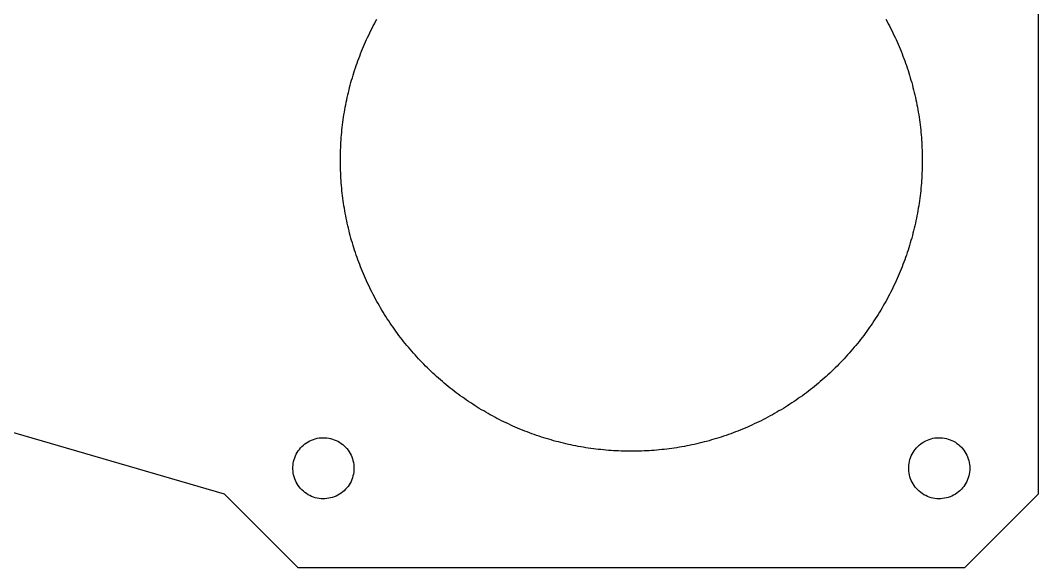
# Model space of a CAD drawing. Header units: metres. Extents: x -189 to 21, y -63 to 50.
# Drawn here: x -31.5 to 21, y -63 to -34.8 of the extents above; entities that cross this region are included whole.
import ezdxf

# ---------------------------------------------------------------- set-up
doc = ezdxf.new("R2010")
doc.units = ezdxf.units.M

msp = doc.modelspace()

# ---------------------------------------------------------------- linework, layer by layer
for p, q in [((-189, -10.2911), (-21, -59.2)), ((21, -59.2), (21, -24.8)), ((-13.3651, -35.1901), (-13.3052, -35.0738)), ((-13.3052, -35.0738), (-13.2442, -34.9579)), ((-13.2442, -34.9579), (-13.1823, -34.8426)), ((-13.1823, -34.8426), (-13.1193, -34.7278)), ((13.1193, -34.7278), (13.1823, -34.8426)), ((13.1823, -34.8426), (13.2442, -34.9579)), ((13.2442, -34.9579), (13.3052, -35.0738)), ((13.3052, -35.0738), (13.3651, -35.1901)), ((-13.6494, -35.7796), (-13.5946, -35.6607)), ((-13.5946, -35.6607), (-13.5388, -35.5423)), ((-13.5388, -35.5423), (-13.4819, -35.4244)), ((-13.4819, -35.4244), (-13.424, -35.307)), ((-13.424, -35.307), (-13.3651, -35.1901)), ((13.3651, -35.1901), (13.424, -35.307)), ((13.424, -35.307), (13.4819, -35.4244)), ((13.4819, -35.4244), (13.5388, -35.5423)), ((13.5388, -35.5423), (13.5946, -35.6607)), ((13.5946, -35.6607), (13.6494, -35.7796)), ((-13.8582, -36.2597), (-13.8076, -36.139)), ((-13.8076, -36.139), (-13.7559, -36.0188)), ((-13.7559, -36.0188), (-13.7032, -35.8989)), ((-13.7032, -35.8989), (-13.6494, -35.7796)), ((13.6494, -35.7796), (13.7032, -35.8989)), ((13.7032, -35.8989), (13.7559, -36.0188)), ((13.7559, -36.0188), (13.8076, -36.139)), ((13.8076, -36.139), (13.8582, -36.2597)), ((-14.0954, -36.8697), (-14.0501, -36.7469)), ((-14.0501, -36.7469), (-14.0037, -36.6245)), ((-14.0037, -36.6245), (-13.9563, -36.5025)), ((-13.9563, -36.5025), (-13.9077, -36.3809)), ((-13.9077, -36.3809), (-13.8582, -36.2597)), ((13.8582, -36.2597), (13.9077, -36.3809)), ((13.9077, -36.3809), (13.9563, -36.5025)), ((13.9563, -36.5025), (14.0037, -36.6245)), ((14.0037, -36.6245), (14.0501, -36.7469)), ((14.0501, -36.7469), (14.0954, -36.8697)), ((-14.2658, -37.3647), (-14.2249, -37.2404)), ((-14.2249, -37.2404), (-14.1828, -37.1165)), ((-14.1828, -37.1165), (-14.1396, -36.9929)), ((-14.1396, -36.9929), (-14.0954, -36.8697)), ((14.0954, -36.8697), (14.1396, -36.9929)), ((14.1396, -36.9929), (14.1828, -37.1165)), ((14.1828, -37.1165), (14.2249, -37.2404)), ((14.2249, -37.2404), (14.2658, -37.3647)), ((-14.4189, -37.8654), (-14.3823, -37.7398)), ((-14.3823, -37.7398), (-14.3446, -37.6144)), ((-14.3446, -37.6144), (-14.3057, -37.4894)), ((-14.3057, -37.4894), (-14.2658, -37.3647)), ((14.2658, -37.3647), (14.3057, -37.4894)), ((14.3057, -37.4894), (14.3446, -37.6144)), ((14.3446, -37.6144), (14.3823, -37.7398)), ((14.3823, -37.7398), (14.4189, -37.8654)), ((-14.5544, -38.3712), (-14.5222, -38.2443)), ((-14.5222, -38.2443), (-14.4889, -38.1177)), ((-14.4889, -38.1177), (-14.4545, -37.9914)), ((-14.4545, -37.9914), (-14.4189, -37.8654)), ((14.4189, -37.8654), (14.4545, -37.9914)), ((14.4545, -37.9914), (14.4889, -38.1177)), ((14.4889, -38.1177), (14.5222, -38.2443)), ((14.5222, -38.2443), (14.5544, -38.3712)), ((-14.6722, -38.8813), (-14.6444, -38.7534)), ((-14.6444, -38.7534), (-14.6155, -38.6257)), ((-14.6155, -38.6257), (-14.5855, -38.4983)), ((-14.5855, -38.4983), (-14.5544, -38.3712)), ((14.5544, -38.3712), (14.5855, -38.4983)), ((14.5855, -38.4983), (14.6155, -38.6257)), ((14.6155, -38.6257), (14.6444, -38.7534)), ((14.6444, -38.7534), (14.6722, -38.8813)), ((-14.7721, -39.3953), (-14.7488, -39.2665)), ((-14.7488, -39.2665), (-14.7244, -39.1379)), ((-14.7244, -39.1379), (-14.6989, -39.0095)), ((-14.6989, -39.0095), (-14.6722, -38.8813)), ((14.6722, -38.8813), (14.6989, -39.0095)), ((14.6989, -39.0095), (14.7244, -39.1379)), ((14.7244, -39.1379), (14.7488, -39.2665)), ((14.7488, -39.2665), (14.7721, -39.3953)), ((-14.854, -39.9124), (-14.8352, -39.7829)), ((-14.8352, -39.7829), (-14.8153, -39.6535)), ((-14.8153, -39.6535), (-14.7943, -39.5243)), ((-14.7943, -39.5243), (-14.7721, -39.3953)), ((14.7721, -39.3953), (14.7943, -39.5243)), ((14.7943, -39.5243), (14.8153, -39.6535)), ((14.8153, -39.6535), (14.8352, -39.7829)), ((14.8352, -39.7829), (14.854, -39.9124)), ((-14.9178, -40.4321), (-14.9036, -40.3019)), ((-14.9036, -40.3019), (-14.8882, -40.172)), ((-14.8882, -40.172), (-14.8717, -40.0421)), ((-14.8717, -40.0421), (-14.854, -39.9124)), ((14.854, -39.9124), (14.8717, -40.0421)), ((14.8717, -40.0421), (14.8882, -40.172)), ((14.8882, -40.172), (14.9036, -40.3019)), ((14.9036, -40.3019), (14.9178, -40.4321)), ((-14.9635, -40.9536), (-14.9538, -40.8231)), ((-14.9538, -40.8231), (-14.9429, -40.6927)), ((-14.9429, -40.6927), (-14.9309, -40.5623)), ((-14.9309, -40.5623), (-14.9178, -40.4321)), ((14.9178, -40.4321), (14.9309, -40.5623)), ((14.9309, -40.5623), (14.9429, -40.6927)), ((14.9429, -40.6927), (14.9538, -40.8231)), ((14.9538, -40.8231), (14.9635, -40.9536)), ((-14.9909, -41.4765), (-14.9857, -41.3457)), ((-14.9857, -41.3457), (-14.9794, -41.215)), ((-14.9794, -41.215), (-14.972, -41.0843)), ((-14.972, -41.0843), (-14.9635, -40.9536)), ((14.9635, -40.9536), (14.972, -41.0843)), ((14.972, -41.0843), (14.9794, -41.215)), ((14.9794, -41.215), (14.9857, -41.3457)), ((14.9857, -41.3457), (14.9909, -41.4765)), ((-15, -42), (-14.9994, -41.8691)), ((-14.9994, -42.1309), (-15, -42)), ((-14.9994, -41.8691), (-14.9977, -41.7382)), ((-14.9977, -41.7382), (-14.9949, -41.6073)), ((-14.9949, -41.6073), (-14.9909, -41.4765)), ((14.9909, -41.4765), (14.9949, -41.6073)), ((14.9949, -41.6073), (14.9977, -41.7382)), ((14.9977, -41.7382), (14.9994, -41.8691)), ((14.9994, -41.8691), (15, -42)), ((15, -42), (14.9994, -42.1309)), ((-14.9977, -42.2618), (-14.9994, -42.1309)), ((-14.9949, -42.3926), (-14.9977, -42.2618)), ((-14.9909, -42.5235), (-14.9949, -42.3926)), ((-14.9857, -42.6543), (-14.9909, -42.5235)), ((14.9909, -42.5235), (14.9857, -42.6543)), ((14.9949, -42.3926), (14.9909, -42.5235)), ((14.9977, -42.2618), (14.9949, -42.3926)), ((14.9994, -42.1309), (14.9977, -42.2618)), ((-14.9794, -42.785), (-14.9857, -42.6543)), ((-14.972, -42.9157), (-14.9794, -42.785)), ((-14.9635, -43.0463), (-14.972, -42.9157)), ((-14.9538, -43.1769), (-14.9635, -43.0463)), ((14.9635, -43.0463), (14.9538, -43.1769)), ((14.972, -42.9157), (14.9635, -43.0463)), ((14.9794, -42.785), (14.972, -42.9157)), ((14.9857, -42.6543), (14.9794, -42.785)), ((-14.9429, -43.3073), (-14.9538, -43.1769)), ((-14.9309, -43.4377), (-14.9429, -43.3073)), ((-14.9178, -43.5679), (-14.9309, -43.4377)), ((-14.9036, -43.698), (-14.9178, -43.5679)), ((14.9178, -43.5679), (14.9036, -43.698)), ((14.9309, -43.4377), (14.9178, -43.5679)), ((14.9429, -43.3073), (14.9309, -43.4377)), ((14.9538, -43.1769), (14.9429, -43.3073)), ((-14.8882, -43.828), (-14.9036, -43.698)), ((-14.8717, -43.9579), (-14.8882, -43.828)), ((-14.854, -44.0876), (-14.8717, -43.9579)), ((-14.8352, -44.2171), (-14.854, -44.0876)), ((14.854, -44.0876), (14.8352, -44.2171)), ((14.8717, -43.9579), (14.854, -44.0876)), ((14.8882, -43.828), (14.8717, -43.9579)), ((14.9036, -43.698), (14.8882, -43.828)), ((-14.8153, -44.3465), (-14.8352, -44.2171)), ((-14.7943, -44.4757), (-14.8153, -44.3465)), ((-14.7721, -44.6047), (-14.7943, -44.4757)), ((-14.7488, -44.7335), (-14.7721, -44.6047)), ((14.7721, -44.6047), (14.7488, -44.7335)), ((14.7943, -44.4757), (14.7721, -44.6047)), ((14.8153, -44.3465), (14.7943, -44.4757)), ((14.8352, -44.2171), (14.8153, -44.3465)), ((-14.7244, -44.8621), (-14.7488, -44.7335)), ((-14.6989, -44.9905), (-14.7244, -44.8621)), ((-14.6722, -45.1187), (-14.6989, -44.9905)), ((-14.6444, -45.2466), (-14.6722, -45.1187)), ((14.6722, -45.1187), (14.6444, -45.2466)), ((14.6989, -44.9905), (14.6722, -45.1187)), ((14.7244, -44.8621), (14.6989, -44.9905)), ((14.7488, -44.7335), (14.7244, -44.8621)), ((-14.6155, -45.3743), (-14.6444, -45.2466)), ((-14.5855, -45.5017), (-14.6155, -45.3743)), ((-14.5544, -45.6288), (-14.5855, -45.5017)), ((-14.5222, -45.7557), (-14.5544, -45.6288)), ((14.5544, -45.6288), (14.5222, -45.7557)), ((14.5855, -45.5017), (14.5544, -45.6288)), ((14.6155, -45.3743), (14.5855, -45.5017)), ((14.6444, -45.2466), (14.6155, -45.3743)), ((-14.4889, -45.8823), (-14.5222, -45.7557)), ((-14.4545, -46.0086), (-14.4889, -45.8823)), ((-14.4189, -46.1346), (-14.4545, -46.0086)), ((-14.3823, -46.2602), (-14.4189, -46.1346)), ((14.4189, -46.1346), (14.3823, -46.2602)), ((14.4545, -46.0086), (14.4189, -46.1346)), ((14.4889, -45.8823), (14.4545, -46.0086)), ((14.5222, -45.7557), (14.4889, -45.8823)), ((-14.3446, -46.3856), (-14.3823, -46.2602)), ((-14.3057, -46.5106), (-14.3446, -46.3856)), ((-14.2658, -46.6353), (-14.3057, -46.5106)), ((-14.2249, -46.7596), (-14.2658, -46.6353)), ((14.2658, -46.6353), (14.2249, -46.7596)), ((14.3057, -46.5106), (14.2658, -46.6353)), ((14.3446, -46.3856), (14.3057, -46.5106)), ((14.3823, -46.2602), (14.3446, -46.3856)), ((-14.1828, -46.8835), (-14.2249, -46.7596)), ((-14.1396, -47.0071), (-14.1828, -46.8835)), ((-14.0954, -47.1303), (-14.1396, -47.0071)), ((-14.0501, -47.2531), (-14.0954, -47.1303)), ((14.0954, -47.1303), (14.0501, -47.2531)), ((14.1396, -47.0071), (14.0954, -47.1303)), ((14.1828, -46.8835), (14.1396, -47.0071)), ((14.2249, -46.7596), (14.1828, -46.8835)), ((-14.0037, -47.3755), (-14.0501, -47.2531)), ((-13.9563, -47.4975), (-14.0037, -47.3755)), ((-13.9077, -47.6191), (-13.9563, -47.4975)), ((-13.8582, -47.7402), (-13.9077, -47.6191)), ((-13.8076, -47.861), (-13.8582, -47.7402)), ((13.8582, -47.7402), (13.8076, -47.861)), ((13.9077, -47.6191), (13.8582, -47.7402)), ((13.9563, -47.4975), (13.9077, -47.6191)), ((14.0037, -47.3755), (13.9563, -47.4975)), ((14.0501, -47.2531), (14.0037, -47.3755)), ((-13.7559, -47.9812), (-13.8076, -47.861)), ((-13.7032, -48.101), (-13.7559, -47.9812)), ((-13.6494, -48.2204), (-13.7032, -48.101)), ((-13.5946, -48.3393), (-13.6494, -48.2204)), ((13.6494, -48.2204), (13.5946, -48.3393)), ((13.7032, -48.101), (13.6494, -48.2204)), ((13.7559, -47.9812), (13.7032, -48.101)), ((13.8076, -47.861), (13.7559, -47.9812)), ((-13.5388, -48.4577), (-13.5946, -48.3393)), ((-13.4819, -48.5756), (-13.5388, -48.4577)), ((-13.424, -48.693), (-13.4819, -48.5756)), ((-13.3651, -48.8098), (-13.424, -48.693)), ((-13.3052, -48.9262), (-13.3651, -48.8098)), ((13.3651, -48.8098), (13.3052, -48.9262)), ((13.424, -48.693), (13.3651, -48.8098)), ((13.4819, -48.5756), (13.424, -48.693)), ((13.5388, -48.4577), (13.4819, -48.5756)), ((13.5946, -48.3393), (13.5388, -48.4577)), ((-13.2442, -49.0421), (-13.3052, -48.9262)), ((-13.1823, -49.1574), (-13.2442, -49.0421)), ((-13.1193, -49.2721), (-13.1823, -49.1574)), ((-13.0553, -49.3864), (-13.1193, -49.2721)), ((13.1193, -49.2721), (13.0553, -49.3864)), ((13.1823, -49.1574), (13.1193, -49.2721)), ((13.2442, -49.0421), (13.1823, -49.1574)), ((13.3052, -48.9262), (13.2442, -49.0421)), ((-12.9904, -49.5), (-13.0553, -49.3864)), ((-12.9244, -49.6131), (-12.9904, -49.5)), ((-12.8575, -49.7256), (-12.9244, -49.6131)), ((-12.7896, -49.8375), (-12.8575, -49.7256)), ((-12.7207, -49.9488), (-12.7896, -49.8375)), ((12.7896, -49.8375), (12.7207, -49.9488)), ((12.8575, -49.7256), (12.7896, -49.8375)), ((12.9244, -49.6131), (12.8575, -49.7256)), ((12.9904, -49.5), (12.9244, -49.6131)), ((13.0553, -49.3864), (12.9904, -49.5)), ((-12.6509, -50.0595), (-12.7207, -49.9488)), ((-12.58, -50.1696), (-12.6509, -50.0595)), ((-12.5083, -50.2791), (-12.58, -50.1696)), ((-12.4356, -50.3879), (-12.5083, -50.2791)), ((-12.3619, -50.4961), (-12.4356, -50.3879)), ((12.4356, -50.3879), (12.3619, -50.4961)), ((12.5083, -50.2791), (12.4356, -50.3879)), ((12.58, -50.1696), (12.5083, -50.2791)), ((12.6509, -50.0595), (12.58, -50.1696)), ((12.7207, -49.9488), (12.6509, -50.0595)), ((-12.2873, -50.6036), (-12.3619, -50.4961)), ((-12.2117, -50.7105), (-12.2873, -50.6036)), ((-12.1353, -50.8168), (-12.2117, -50.7105)), ((-12.0578, -50.9223), (-12.1353, -50.8168)), ((-11.9795, -51.0272), (-12.0578, -50.9223)), ((12.0578, -50.9223), (11.9795, -51.0272)), ((12.1353, -50.8168), (12.0578, -50.9223)), ((12.2117, -50.7105), (12.1353, -50.8168)), ((12.2873, -50.6036), (12.2117, -50.7105)), ((12.3619, -50.4961), (12.2873, -50.6036)), ((-11.9003, -51.1314), (-11.9795, -51.0272)), ((-11.8202, -51.2349), (-11.9003, -51.1314)), ((-11.7391, -51.3377), (-11.8202, -51.2349)), ((-11.6572, -51.4398), (-11.7391, -51.3377)), ((-11.5744, -51.5412), (-11.6572, -51.4398)), ((11.6572, -51.4398), (11.5744, -51.5412)), ((11.7391, -51.3377), (11.6572, -51.4398)), ((11.8202, -51.2349), (11.7391, -51.3377)), ((11.9003, -51.1314), (11.8202, -51.2349)), ((11.9795, -51.0272), (11.9003, -51.1314)), ((-11.4907, -51.6418), (-11.5744, -51.5412)), ((-11.4061, -51.7417), (-11.4907, -51.6418)), ((-11.3206, -51.8409), (-11.4061, -51.7417)), ((-11.2343, -51.9393), (-11.3206, -51.8409)), ((-11.1472, -52.037), (-11.2343, -51.9393)), ((11.2343, -51.9393), (11.1472, -52.037)), ((11.3206, -51.8409), (11.2343, -51.9393)), ((11.4061, -51.7417), (11.3206, -51.8409)), ((11.4907, -51.6418), (11.4061, -51.7417)), ((11.5744, -51.5412), (11.4907, -51.6418)), ((-11.0592, -52.1339), (-11.1472, -52.037)), ((-10.9703, -52.23), (-11.0592, -52.1339)), ((-10.8806, -52.3253), (-10.9703, -52.23)), ((-10.7901, -52.4199), (-10.8806, -52.3253)), ((-10.6987, -52.5136), (-10.7901, -52.4199)), ((10.7901, -52.4199), (10.6987, -52.5136)), ((10.8806, -52.3253), (10.7901, -52.4199)), ((10.9703, -52.23), (10.8806, -52.3253)), ((11.0592, -52.1339), (10.9703, -52.23)), ((11.1472, -52.037), (11.0592, -52.1339)), ((-10.6066, -52.6066), (-10.6987, -52.5136)), ((-10.5136, -52.6987), (-10.6066, -52.6066)), ((-10.4199, -52.7901), (-10.5136, -52.6987)), ((-10.3253, -52.8806), (-10.4199, -52.7901)), ((-10.23, -52.9703), (-10.3253, -52.8806)), ((-10.1339, -53.0592), (-10.23, -52.9703)), ((10.23, -52.9703), (10.1339, -53.0592)), ((10.3253, -52.8806), (10.23, -52.9703)), ((10.4199, -52.7901), (10.3253, -52.8806)), ((10.5136, -52.6987), (10.4199, -52.7901)), ((10.6066, -52.6066), (10.5136, -52.6987)), ((10.6987, -52.5136), (10.6066, -52.6066)), ((-10.037, -53.1472), (-10.1339, -53.0592)), ((-9.9393, -53.2343), (-10.037, -53.1472)), ((-9.84088, -53.3206), (-9.9393, -53.2343)), ((-9.74171, -53.4061), (-9.84088, -53.3206)), ((-9.6418, -53.4907), (-9.74171, -53.4061)), ((-9.54117, -53.5744), (-9.6418, -53.4907)), ((9.6418, -53.4907), (9.54117, -53.5744)), ((9.74171, -53.4061), (9.6418, -53.4907)), ((9.84088, -53.3206), (9.74171, -53.4061)), ((9.9393, -53.2343), (9.84088, -53.3206)), ((10.037, -53.1472), (9.9393, -53.2343)), ((10.1339, -53.0592), (10.037, -53.1472)), ((-9.4398, -53.6572), (-9.54117, -53.5744)), ((-9.33771, -53.7391), (-9.4398, -53.6572)), ((-9.23491, -53.8202), (-9.33771, -53.7391)), ((-9.13141, -53.9003), (-9.23491, -53.8202)), ((-9.02722, -53.9795), (-9.13141, -53.9003)), ((-8.92233, -54.0578), (-9.02722, -53.9795)), ((-8.81677, -54.1353), (-8.92233, -54.0578)), ((8.92233, -54.0578), (8.81677, -54.1353)), ((9.02722, -53.9795), (8.92233, -54.0578)), ((9.13141, -53.9003), (9.02722, -53.9795)), ((9.23491, -53.8202), (9.13141, -53.9003)), ((9.33771, -53.7391), (9.23491, -53.8202)), ((9.4398, -53.6572), (9.33771, -53.7391)), ((9.54117, -53.5744), (9.4398, -53.6572)), ((-8.71054, -54.2117), (-8.81677, -54.1353)), ((-8.60364, -54.2873), (-8.71054, -54.2117)), ((-8.49608, -54.3619), (-8.60364, -54.2873)), ((-8.38788, -54.4356), (-8.49608, -54.3619)), ((-8.27905, -54.5083), (-8.38788, -54.4356)), ((-8.16957, -54.58), (-8.27905, -54.5083)), ((-8.05949, -54.6509), (-8.16957, -54.58)), ((8.16957, -54.58), (8.05949, -54.6509)), ((8.27905, -54.5083), (8.16957, -54.58)), ((8.38788, -54.4356), (8.27905, -54.5083)), ((8.49608, -54.3619), (8.38788, -54.4356)), ((8.60364, -54.2873), (8.49608, -54.3619)), ((8.71054, -54.2117), (8.60364, -54.2873)), ((8.81677, -54.1353), (8.71054, -54.2117)), ((-7.94878, -54.7207), (-8.05949, -54.6509)), ((-7.83746, -54.7896), (-7.94878, -54.7207)), ((-7.72557, -54.8575), (-7.83746, -54.7896)), ((-7.61307, -54.9244), (-7.72557, -54.8575)), ((-7.5, -54.9904), (-7.61307, -54.9244)), ((-7.38635, -55.0553), (-7.5, -54.9904)), ((-7.27214, -55.1193), (-7.38635, -55.0553)), ((-7.15738, -55.1823), (-7.27214, -55.1193)), ((7.27214, -55.1193), (7.15738, -55.1823)), ((7.38635, -55.0553), (7.27214, -55.1193)), ((7.5, -54.9904), (7.38635, -55.0553)), ((7.61307, -54.9244), (7.5, -54.9904)), ((7.72557, -54.8575), (7.61307, -54.9244)), ((7.83746, -54.7896), (7.72557, -54.8575)), ((7.94878, -54.7207), (7.83746, -54.7896)), ((8.05949, -54.6509), (7.94878, -54.7207)), ((-7.04207, -55.2442), (-7.15738, -55.1823)), ((-6.92622, -55.3052), (-7.04207, -55.2442)), ((-6.80984, -55.3651), (-6.92622, -55.3052)), ((-6.69296, -55.424), (-6.80984, -55.3651)), ((-6.57556, -55.4819), (-6.69296, -55.424)), ((-6.45766, -55.5388), (-6.57556, -55.4819)), ((-6.33926, -55.5946), (-6.45766, -55.5388)), ((-6.2204, -55.6494), (-6.33926, -55.5946)), ((-6.10104, -55.7032), (-6.2204, -55.6494)), ((6.2204, -55.6494), (6.10104, -55.7032)), ((6.33926, -55.5946), (6.2204, -55.6494)), ((6.45766, -55.5388), (6.33926, -55.5946)), ((6.57556, -55.4819), (6.45766, -55.5388)), ((6.69296, -55.424), (6.57556, -55.4819)), ((6.80984, -55.3651), (6.69296, -55.424)), ((6.92622, -55.3052), (6.80984, -55.3651)), ((7.04207, -55.2442), (6.92622, -55.3052)), ((7.15738, -55.1823), (7.04207, -55.2442)), ((-5.98123, -55.7559), (-6.10104, -55.7032)), ((-5.86096, -55.8076), (-5.98123, -55.7559)), ((-5.74025, -55.8582), (-5.86096, -55.8076)), ((-5.61909, -55.9077), (-5.74025, -55.8582)), ((-5.49751, -55.9563), (-5.61909, -55.9077)), ((-5.37552, -56.0037), (-5.49751, -55.9563)), ((-5.2531, -56.0501), (-5.37552, -56.0037)), ((-5.13029, -56.0954), (-5.2531, -56.0501)), ((-5.0071, -56.1396), (-5.13029, -56.0954)), ((-4.88351, -56.1828), (-5.0071, -56.1396)), ((5.0071, -56.1396), (4.88351, -56.1828)), ((5.13029, -56.0954), (5.0071, -56.1396)), ((5.2531, -56.0501), (5.13029, -56.0954)), ((5.37552, -56.0037), (5.2531, -56.0501)), ((5.49751, -55.9563), (5.37552, -56.0037)), ((5.61909, -55.9077), (5.49751, -55.9563)), ((5.74025, -55.8582), (5.61909, -55.9077)), ((5.86096, -55.8076), (5.74025, -55.8582)), ((5.98123, -55.7559), (5.86096, -55.8076)), ((6.10104, -55.7032), (5.98123, -55.7559)), ((-16.9798, -56.7525), (-16.9064, -56.6847)), ((-16.9064, -56.6847), (-16.8288, -56.6217)), ((-16.8288, -56.6217), (-16.7474, -56.5637)), ((-16.7474, -56.5637), (-16.6625, -56.511)), ((-16.6625, -56.511), (-16.5744, -56.4638)), ((-16.5744, -56.4638), (-16.4835, -56.4223)), ((-16.4835, -56.4223), (-16.3901, -56.3866)), ((-16.3901, -56.3866), (-16.2947, -56.3569)), ((-16.2947, -56.3569), (-16.1976, -56.3334)), ((-16.1976, -56.3334), (-16.0991, -56.316)), ((-16.0991, -56.316), (-15.9998, -56.3049)), ((-15.9998, -56.3049), (-15.9, -56.3002)), ((-15.9, -56.3002), (-15.8, -56.3018)), ((-15.8, -56.3018), (-15.7004, -56.3097)), ((-15.7004, -56.3097), (-15.6015, -56.3239)), ((-15.6015, -56.3239), (-15.5037, -56.3444)), ((-15.5037, -56.3444), (-15.4073, -56.371)), ((-15.4073, -56.371), (-15.3129, -56.4037)), ((-15.3129, -56.4037), (-15.2207, -56.4423)), ((-15.2207, -56.4423), (-15.1312, -56.4867)), ((-15.1312, -56.4867), (-15.0446, -56.5367)), ((-15.0446, -56.5367), (-14.9614, -56.592)), ((-14.9614, -56.592), (-14.8819, -56.6526)), ((-14.8819, -56.6526), (-14.8063, -56.718)), ((-4.75957, -56.2249), (-4.88351, -56.1828)), ((-4.63525, -56.2658), (-4.75957, -56.2249)), ((-4.51057, -56.3057), (-4.63525, -56.2658)), ((-4.38557, -56.3446), (-4.51057, -56.3057)), ((-4.26022, -56.3823), (-4.38557, -56.3446)), ((-4.13455, -56.4189), (-4.26022, -56.3823)), ((-4.00858, -56.4545), (-4.13455, -56.4189)), ((-3.88228, -56.4889), (-4.00858, -56.4545)), ((-3.75569, -56.5222), (-3.88228, -56.4889)), ((-3.62881, -56.5544), (-3.75569, -56.5222)), ((-3.50168, -56.5855), (-3.62881, -56.5544)), ((-3.37425, -56.6155), (-3.50168, -56.5855)), ((-3.24658, -56.6444), (-3.37425, -56.6155)), ((-3.11867, -56.6722), (-3.24658, -56.6444)), ((-2.99051, -56.6989), (-3.11867, -56.6722)), ((-2.86212, -56.7244), (-2.99051, -56.6989)), ((2.99051, -56.6989), (2.86212, -56.7244)), ((3.11867, -56.6722), (2.99051, -56.6989)), ((3.24658, -56.6444), (3.11867, -56.6722)), ((3.37425, -56.6155), (3.24658, -56.6444)), ((3.50168, -56.5855), (3.37425, -56.6155)), ((3.62881, -56.5544), (3.50168, -56.5855)), ((3.75569, -56.5222), (3.62881, -56.5544)), ((3.88228, -56.4889), (3.75569, -56.5222)), ((4.00858, -56.4545), (3.88228, -56.4889)), ((4.13455, -56.4189), (4.00858, -56.4545)), ((4.26022, -56.3823), (4.13455, -56.4189)), ((4.38557, -56.3446), (4.26022, -56.3823)), ((4.51057, -56.3057), (4.38557, -56.3446)), ((4.63525, -56.2658), (4.51057, -56.3057)), ((4.75957, -56.2249), (4.63525, -56.2658)), ((4.88351, -56.1828), (4.75957, -56.2249)), ((14.7702, -56.7525), (14.8436, -56.6847)), ((14.8436, -56.6847), (14.9212, -56.6217)), ((14.9212, -56.6217), (15.0026, -56.5637)), ((15.0026, -56.5637), (15.0875, -56.511)), ((15.0875, -56.511), (15.1756, -56.4638)), ((15.1756, -56.4638), (15.2665, -56.4223)), ((15.2665, -56.4223), (15.3599, -56.3866)), ((15.3599, -56.3866), (15.4553, -56.3569)), ((15.4553, -56.3569), (15.5524, -56.3334)), ((15.5524, -56.3334), (15.6508, -56.316)), ((15.6508, -56.316), (15.7502, -56.3049)), ((15.7502, -56.3049), (15.85, -56.3002)), ((15.85, -56.3002), (15.9499, -56.3018)), ((15.9499, -56.3018), (16.0496, -56.3097)), ((16.0496, -56.3097), (16.1485, -56.3239)), ((16.1485, -56.3239), (16.2463, -56.3444)), ((16.2463, -56.3444), (16.3426, -56.371)), ((16.3426, -56.371), (16.4371, -56.4037)), ((16.4371, -56.4037), (16.5293, -56.4423)), ((16.5293, -56.4423), (16.6188, -56.4867)), ((16.6188, -56.4867), (16.7054, -56.5367)), ((16.7054, -56.5367), (16.7886, -56.592)), ((16.7886, -56.592), (16.8681, -56.6526)), ((16.8681, -56.6526), (16.9436, -56.718)), ((-17.3179, -57.2435), (-17.2749, -57.1533)), ((-17.2749, -57.1533), (-17.2263, -57.0659)), ((-17.2263, -57.0659), (-17.1723, -56.9819)), ((-17.1723, -56.9819), (-17.113, -56.9014)), ((-17.113, -56.9014), (-17.0488, -56.8248)), ((-17.0488, -56.8248), (-16.9798, -56.7525)), ((-14.8063, -56.718), (-14.7351, -56.7881)), ((-14.7351, -56.7881), (-14.6685, -56.8626)), ((-14.6685, -56.8626), (-14.6067, -56.9412)), ((-14.6067, -56.9412), (-14.55, -57.0235)), ((-14.55, -57.0235), (-14.4987, -57.1092)), ((-14.4987, -57.1092), (-14.4529, -57.1981)), ((-14.4529, -57.1981), (-14.4128, -57.2896)), ((-2.73352, -56.7488), (-2.86212, -56.7244)), ((-2.60472, -56.7721), (-2.73352, -56.7488)), ((-2.47571, -56.7943), (-2.60472, -56.7721)), ((-2.34651, -56.8153), (-2.47571, -56.7943)), ((-2.21713, -56.8352), (-2.34651, -56.8153)), ((-2.08759, -56.854), (-2.21713, -56.8352)), ((-1.95789, -56.8717), (-2.08759, -56.854)), ((-1.82803, -56.8882), (-1.95789, -56.8717)), ((-1.69804, -56.9036), (-1.82803, -56.8882)), ((-1.56792, -56.9178), (-1.69804, -56.9036)), ((-1.43768, -56.9309), (-1.56792, -56.9178)), ((-1.30733, -56.9429), (-1.43768, -56.9309)), ((-1.17688, -56.9538), (-1.30733, -56.9429)), ((-1.04634, -56.9635), (-1.17688, -56.9538)), ((-0.915726, -56.972), (-1.04634, -56.9635)), ((-0.785034, -56.9794), (-0.915726, -56.972)), ((-0.654282, -56.9857), (-0.785034, -56.9794)), ((-0.523483, -56.9909), (-0.654282, -56.9857)), ((-0.392639, -56.9949), (-0.523483, -56.9909)), ((-0.26178, -56.9977), (-0.392639, -56.9949)), ((-0.13089, -56.9994), (-0.26178, -56.9977)), ((0, -57), (-0.13089, -56.9994)), ((0.13089, -56.9994), (0, -57)), ((0.26178, -56.9977), (0.13089, -56.9994)), ((0.392639, -56.9949), (0.26178, -56.9977)), ((0.523483, -56.9909), (0.392639, -56.9949)), ((0.654282, -56.9857), (0.523483, -56.9909)), ((0.785034, -56.9794), (0.654282, -56.9857)), ((0.915726, -56.972), (0.785034, -56.9794)), ((1.04634, -56.9635), (0.915726, -56.972)), ((1.17688, -56.9538), (1.04634, -56.9635)), ((1.30733, -56.9429), (1.17688, -56.9538)), ((1.43768, -56.9309), (1.30733, -56.9429)), ((1.56792, -56.9178), (1.43768, -56.9309)), ((1.69804, -56.9036), (1.56792, -56.9178)), ((1.82803, -56.8882), (1.69804, -56.9036)), ((1.95789, -56.8717), (1.82803, -56.8882)), ((2.08759, -56.854), (1.95789, -56.8717)), ((2.21713, -56.8352), (2.08759, -56.854)), ((2.34651, -56.8153), (2.21713, -56.8352)), ((2.47571, -56.7943), (2.34651, -56.8153)), ((2.60472, -56.7721), (2.47571, -56.7943)), ((2.73352, -56.7488), (2.60472, -56.7721)), ((2.86212, -56.7244), (2.73352, -56.7488)), ((14.4321, -57.2435), (14.4751, -57.1533)), ((14.4751, -57.1533), (14.5237, -57.0659)), ((14.5237, -57.0659), (14.5777, -56.9819)), ((14.5777, -56.9819), (14.637, -56.9014)), ((14.637, -56.9014), (14.7012, -56.8248)), ((14.7012, -56.8248), (14.7702, -56.7525)), ((16.9436, -56.718), (17.0149, -56.7881)), ((17.0149, -56.7881), (17.0815, -56.8626)), ((17.0815, -56.8626), (17.1433, -56.9412)), ((17.1433, -56.9412), (17.2, -57.0235)), ((17.2, -57.0235), (17.2513, -57.1092)), ((17.2513, -57.1092), (17.2971, -57.1981)), ((17.2971, -57.1981), (17.3372, -57.2896)), ((-17.4492, -57.825), (-17.4429, -57.7253)), ((-17.4429, -57.7253), (-17.4302, -57.6261)), ((-17.4302, -57.6261), (-17.4113, -57.528)), ((-17.4113, -57.528), (-17.3862, -57.4313)), ((-17.3862, -57.4313), (-17.355, -57.3363)), ((-17.355, -57.3363), (-17.3179, -57.2435)), ((-14.4128, -57.2896), (-14.3786, -57.3835)), ((-14.3786, -57.3835), (-14.3505, -57.4794)), ((-14.3505, -57.4794), (-14.3285, -57.5769)), ((-14.3285, -57.5769), (-14.3127, -57.6756)), ((-14.3127, -57.6756), (-14.3032, -57.7751)), ((14.3008, -57.825), (14.3071, -57.7253)), ((14.3071, -57.7253), (14.3198, -57.6261)), ((14.3198, -57.6261), (14.3387, -57.528)), ((14.3387, -57.528), (14.3638, -57.4313)), ((14.3638, -57.4313), (14.395, -57.3363)), ((14.395, -57.3363), (14.4321, -57.2435)), ((17.3372, -57.2896), (17.3714, -57.3835)), ((17.3714, -57.3835), (17.3995, -57.4794)), ((17.3995, -57.4794), (17.4215, -57.5769)), ((17.4215, -57.5769), (17.4373, -57.6756)), ((17.4373, -57.6756), (17.4468, -57.7751)), ((-17.4492, -57.925), (-17.4492, -57.825)), ((-17.4429, -58.0247), (-17.4492, -57.925)), ((-17.4302, -58.1238), (-17.4429, -58.0247)), ((-17.4113, -58.222), (-17.4302, -58.1238)), ((-17.3862, -58.3187), (-17.4113, -58.222)), ((-14.3505, -58.2706), (-14.3786, -58.3664)), ((-14.3285, -58.1731), (-14.3505, -58.2706)), ((-14.3127, -58.0744), (-14.3285, -58.1731)), ((-14.3032, -57.9749), (-14.3127, -58.0744)), ((-14.3032, -57.7751), (-14.3, -57.875)), ((-14.3, -57.875), (-14.3032, -57.9749)), ((14.3008, -57.925), (14.3008, -57.825)), ((14.3071, -58.0247), (14.3008, -57.925)), ((14.3198, -58.1238), (14.3071, -58.0247)), ((14.3387, -58.222), (14.3198, -58.1238)), ((14.3638, -58.3187), (14.3387, -58.222)), ((17.3995, -58.2706), (17.3714, -58.3664)), ((17.4215, -58.1731), (17.3995, -58.2706)), ((17.4373, -58.0744), (17.4215, -58.1731)), ((17.4468, -57.9749), (17.4373, -58.0744)), ((17.4468, -57.7751), (17.45, -57.875)), ((17.45, -57.875), (17.4468, -57.9749)), ((-17.355, -58.4137), (-17.3862, -58.3187)), ((-17.3179, -58.5065), (-17.355, -58.4137)), ((-17.2749, -58.5967), (-17.3179, -58.5065)), ((-17.2263, -58.684), (-17.2749, -58.5967)), ((-17.1723, -58.7681), (-17.2263, -58.684)), ((-17.113, -58.8486), (-17.1723, -58.7681)), ((-14.55, -58.7265), (-14.6067, -58.8088)), ((-14.4987, -58.6407), (-14.55, -58.7265)), ((-14.4529, -58.5519), (-14.4987, -58.6407)), ((-14.4128, -58.4604), (-14.4529, -58.5519)), ((-14.3786, -58.3664), (-14.4128, -58.4604)), ((14.395, -58.4137), (14.3638, -58.3187)), ((14.4321, -58.5065), (14.395, -58.4137)), ((14.4751, -58.5967), (14.4321, -58.5065)), ((14.5237, -58.684), (14.4751, -58.5967)), ((14.5777, -58.7681), (14.5237, -58.684)), ((14.637, -58.8486), (14.5777, -58.7681)), ((17.2, -58.7265), (17.1433, -58.8088)), ((17.2513, -58.6407), (17.2, -58.7265)), ((17.2971, -58.5519), (17.2513, -58.6407)), ((17.3372, -58.4604), (17.2971, -58.5519)), ((17.3714, -58.3664), (17.3372, -58.4604)), ((-21, -59.2), (-17.2, -63)), ((-17.0488, -58.9252), (-17.113, -58.8486)), ((-16.9798, -58.9975), (-17.0488, -58.9252)), ((-16.9064, -59.0653), (-16.9798, -58.9975)), ((-16.8288, -59.1283), (-16.9064, -59.0653)), ((-16.7474, -59.1863), (-16.8288, -59.1283)), ((-16.6625, -59.239), (-16.7474, -59.1863)), ((-16.5744, -59.2862), (-16.6625, -59.239)), ((-16.4835, -59.3277), (-16.5744, -59.2862)), ((-15.2207, -59.3077), (-15.3129, -59.3463)), ((-15.1312, -59.2633), (-15.2207, -59.3077)), ((-15.0446, -59.2133), (-15.1312, -59.2633)), ((-14.9614, -59.1579), (-15.0446, -59.2133)), ((-14.8819, -59.0974), (-14.9614, -59.1579)), ((-14.8063, -59.032), (-14.8819, -59.0974)), ((-14.7351, -58.9619), (-14.8063, -59.032)), ((-14.6685, -58.8874), (-14.7351, -58.9619)), ((-14.6067, -58.8088), (-14.6685, -58.8874)), ((14.7012, -58.9252), (14.637, -58.8486)), ((14.7702, -58.9975), (14.7012, -58.9252)), ((14.8436, -59.0653), (14.7702, -58.9975)), ((14.9212, -59.1283), (14.8436, -59.0653)), ((15.0026, -59.1863), (14.9212, -59.1283)), ((15.0875, -59.239), (15.0026, -59.1863)), ((15.1756, -59.2862), (15.0875, -59.239)), ((15.2665, -59.3277), (15.1756, -59.2862)), ((16.5293, -59.3077), (16.4371, -59.3463)), ((16.6188, -59.2633), (16.5293, -59.3077)), ((16.7054, -59.2133), (16.6188, -59.2633)), ((16.7886, -59.1579), (16.7054, -59.2133)), ((16.8681, -59.0974), (16.7886, -59.1579)), ((16.9436, -59.032), (16.8681, -59.0974)), ((17.0149, -58.9619), (16.9436, -59.032)), ((17.0815, -58.8874), (17.0149, -58.9619)), ((17.1433, -58.8088), (17.0815, -58.8874)), ((17.2, -63), (21, -59.2)), ((-16.3901, -59.3634), (-16.4835, -59.3277)), ((-16.2947, -59.3931), (-16.3901, -59.3634)), ((-16.1976, -59.4166), (-16.2947, -59.3931)), ((-16.0991, -59.434), (-16.1976, -59.4166)), ((-15.9998, -59.445), (-16.0991, -59.434)), ((-15.9, -59.4498), (-15.9998, -59.445)), ((-15.8, -59.4482), (-15.9, -59.4498)), ((-15.7004, -59.4403), (-15.8, -59.4482)), ((-15.6015, -59.4261), (-15.7004, -59.4403)), ((-15.5037, -59.4056), (-15.6015, -59.4261)), ((-15.4073, -59.379), (-15.5037, -59.4056)), ((-15.3129, -59.3463), (-15.4073, -59.379)), ((15.3599, -59.3634), (15.2665, -59.3277)), ((15.4553, -59.3931), (15.3599, -59.3634)), ((15.5524, -59.4166), (15.4553, -59.3931)), ((15.6508, -59.434), (15.5524, -59.4166)), ((15.7502, -59.445), (15.6508, -59.434)), ((15.85, -59.4498), (15.7502, -59.445)), ((15.9499, -59.4482), (15.85, -59.4498)), ((16.0496, -59.4403), (15.9499, -59.4482)), ((16.1485, -59.4261), (16.0496, -59.4403)), ((16.2463, -59.4056), (16.1485, -59.4261)), ((16.3426, -59.379), (16.2463, -59.4056)), ((16.4371, -59.3463), (16.3426, -59.379)), ((-17.2, -63), (17.2, -63))]:
    msp.add_line(p, q)

doc.saveas('drawing.dxf')
